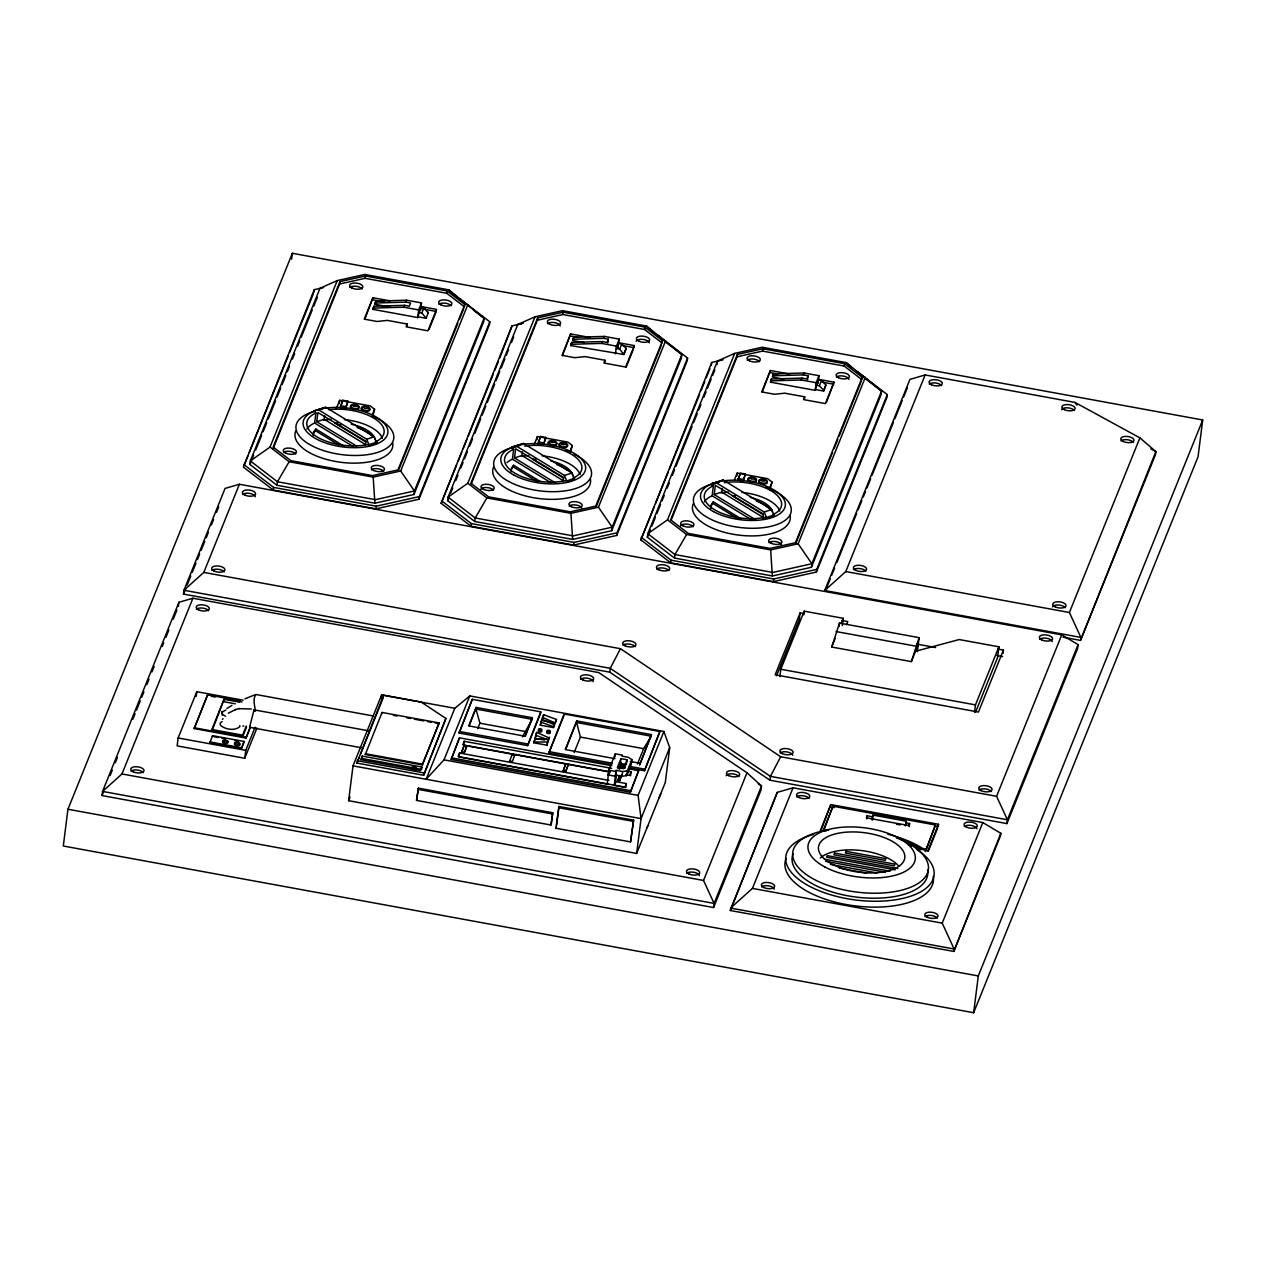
<?xml version="1.0" encoding="UTF-8"?>
<svg xmlns="http://www.w3.org/2000/svg" width="1266" height="1266" viewBox="0 0 1266 1266"><rect width="100%" height="100%" fill="white"/><g stroke="black" fill="none" stroke-linecap="round" stroke-linejoin="round"><path stroke-width="1.5" d="M254.023 711.27L254.039 709.846L368.311 730.767M659.143 797.691L660.741 793.75M67.953 809.243L63.3 846.02L973.649 1012.721L1198.047 456.757L1202.7 419.98L292.351 253.279L67.953 809.243L978.302 975.944L1202.7 419.98M102.04 795.57L102.562 791.424L178.902 602.3L192.907 598.232L598.691 672.547L746.987 772.766L761.515 785.98L760.993 790.111L713.581 907.548L102.04 795.57L103.511 791.93M178.379 606.446L178.902 602.3M183.491 594.086L183.966 590.257L225.063 488.423L239.385 484.261L1061.747 634.852L1078.094 644.631L1077.603 648.461L1006.913 823.596L769.95 780.204L609.753 672.151L183.491 594.086L185.691 588.643M243.167 700.193L196.8 691.695L178.126 737.967L177.129 745.88L244.749 758.255L256.951 728.013M196.198 696.442L196.8 691.695M250.446 727.08L246.015 738.062L194.204 728.567L207.608 694.844L240.224 700.826M207.608 694.844L194.204 728.567M323.605 287.588L314.253 289.677L243.373 467.107L273.266 490.053L375.907 508.853L418.935 499.247L489.483 324.476L489.815 321.817L459.938 298.871M209.887 742.746L209.998 741.955L241.6 747.747L244.132 741.465L212.53 735.673L209.887 742.746L241.505 748.538L244.132 741.465M212.419 736.464L212.53 735.673M249.877 464.448L250.336 460.919L320.013 288.252L337.231 280.593L364.735 274.453L448.765 289.835L484.087 318.304L483.644 321.833L413.966 494.484L374.894 503.203L277.017 485.274L249.877 464.448L253.548 455.349M212.277 730.118L224.05 699.338L239.416 702.139M291.607 259.087L292.351 253.279M273.266 490.053L273.598 487.41L243.705 464.448M241.505 748.538L241.6 747.747M277.017 485.274L277.46 481.745L289.139 461.726L373.185 477.124L400.689 470.984L467.882 304.505M246.015 738.062L249.813 728.124M244.749 758.255L245.746 750.342L255.083 727.206M313.921 292.319L314.253 289.677M314.253 410.864L315.899 413.001A38.945 17.866 7.2 0 0 316.832 436.786A38.945 17.866 7.2 0 0 367.551 444.493L369.324 445.585L376.809 443.179L374.182 436.817L325.742 407.272L314.253 410.864L325.742 407.272M306.847 429.111A38.945 17.866 7.2 0 1 314.648 423.002L315.899 413.001M313.509 433.732L315.883 429.047L343.83 446.091M356.506 446.012L316.722 421.736L317.877 412.574L365.779 441.201L365.51 445.395M321.596 409.488L321.722 408.459M339.62 284.011L339.921 281.653L365.415 275.956L447.056 290.911L464.764 304.52L464.464 306.863L446.756 293.269L365.114 278.314L339.62 284.011L272.855 449.398M316.722 421.736L324.191 419.315L324.666 415.659M339.256 403.553L339.668 400.309L370.178 405.895L374.594 409.282L372.995 415.47M343.782 408.348L340.301 407.715L342.738 400.262L347.96 401.227L345.523 408.665L347.96 401.227M342.738 400.262L340.301 407.715M365.114 278.314L365.415 275.956M364.735 319.428L372.916 297.732L390.26 300.912M428.304 313.05L423.999 307.749L420.692 307.147L417.717 317.56L373.011 309.379L373.929 306.23L404.566 305.328L409.314 306.198L410.611 302.985L405.864 302.115L375.211 303.033L375.053 304.299L390.434 307.116M373.929 306.23L373.011 309.379M420.534 310.566L421.499 302.922L406.639 300.2L375.986 301.102L375.053 304.299M369.324 445.585L366.713 439.239L318.257 409.678M374.894 503.203L373.185 477.124M375.907 508.853L376.239 506.21L419.268 496.604L489.815 321.817M406.987 326.106L407.241 324.049L387.333 320.393L377.015 321.485L364.26 319.143L372.916 297.732M348.609 800.698L353.024 765.867L381.667 694.892L454.795 708.295L469.813 695.936L663.89 731.479L669.698 747.636L665.299 782.467L636.656 853.442L348.609 800.698L350.081 797.058M356.885 763.066L383.614 695.208L421.262 702.108L445.901 718.439L423.619 775.283L356.885 763.066L359.085 757.606M362.139 756.087L361.839 758.461L421.562 769.396L421.863 767.022L362.139 756.087L360.715 759.616L420.439 770.551L421.863 767.022M417.717 317.56L418.682 309.917L421.499 302.922M420.328 310.075L420.692 307.147M365.304 754.489L365.415 753.697L422.496 764.158L439.128 722.918L382.047 712.457L365.304 754.489L422.385 764.949L439.128 722.918M418.017 316.801L426.183 318.288L421.879 312.987L418.587 312.386M381.177 698.769L381.667 694.892M381.952 713.249L382.047 712.457M413.966 494.484L414.409 490.955L484.087 318.304L473.547 310.202M418.935 499.247L419.268 496.604M446.756 293.269L447.056 290.911M657.687 335.079L687.58 358.041L687.248 360.683L616.7 535.455L573.672 545.06L471.015 526.26L441.138 503.314L512.018 325.884L521.37 323.795M447.642 500.656L448.085 497.127L517.778 324.476L534.996 316.801L562.484 310.661L646.53 326.058L681.852 354.512L681.409 358.041L611.715 530.707L572.659 539.411L474.766 521.497L447.642 500.656L449.098 497.016M416.53 800.413L418.397 788.164L552.767 812.756L551.359 823.85L550.884 825.021L416.53 800.413L418.397 788.164M422.385 764.949L422.496 764.158M423.619 775.283L445.901 718.439M471.015 526.26L471.348 523.618L441.47 500.671M474.766 521.497L475.209 517.968L486.904 497.934L570.934 513.331L598.438 507.191L665.631 340.728M628.996 768.889L638.634 770.646L630.357 792.231L451.218 759.426L459.479 737.841L611.668 765.708M459.099 733.046L472.281 699.323L540.772 711.856L540.582 713.438L527.606 745.595L459.099 733.046L472.281 699.323M459.479 737.841L451.218 759.426M512.018 325.884L499.912 357.661M608.914 780.378L459.526 753.017L459.02 756.973L608.408 784.334M461.504 752.59L464.131 745.532L466.663 746.798L464.131 753.08L461.504 752.59L464.131 745.532M611.652 768.32L464.211 741.306L463.704 745.263L607.269 771.564M464.131 753.08L466.774 746.006M525.406 736.084L532.369 717.743L476.158 707.457L469.195 725.798M511.875 448.117L512.002 447.072L523.491 443.48L571.947 473.041L574.558 479.387L567.089 481.792L565.301 480.716A38.945 17.866 7.2 0 1 514.582 472.993A38.945 17.866 7.2 0 1 513.664 449.208L511.875 448.117L519.345 445.695L519.487 444.667M506.938 462.612A38.945 17.866 7.2 0 1 512.398 459.21L513.664 449.208M511.258 469.939L513.632 465.255L539.933 481.302M555.916 483.232L514.471 457.944L515.626 448.781L563.544 477.409L563.275 481.602M537.37 320.219L537.67 317.861L563.164 312.18L644.805 327.119L662.514 340.728L662.213 343.086L644.505 329.476L562.864 314.522L537.37 320.219L471.348 483.802M514.471 457.944L521.956 455.538L522.415 451.867M537.021 439.761L537.417 436.533L567.943 442.119L572.343 445.505L570.159 453.165M538.066 443.923L540.503 436.469L545.725 437.435L545.456 439.492L543.288 444.888L538.066 443.923L540.503 436.469M543.288 444.888L545.725 437.435M562.864 314.522L563.164 312.18M509.565 761.388L509.676 760.597L512.208 761.879L509.565 761.388L512.208 754.33L514.74 755.596M512.097 755.122L512.208 754.33M562.484 355.635L570.665 333.939L589.956 337.468M623.932 354.496L619.644 349.194L616.336 348.593L618.457 343.355L621.748 343.956L626.164 348.419L623.932 354.496L570.76 345.586L571.678 342.437L602.331 341.535L607.079 342.406L608.376 339.193L603.629 338.323L572.976 339.241L572.818 340.507L584.338 342.627M571.678 342.437L570.76 345.586M618.457 343.355L617.903 347.77L619.264 339.13L604.404 336.408L573.751 337.31L572.818 340.507M527.606 745.595L540.772 711.856M533.746 742.778L534.964 739.233L548.431 739.265L546.928 745.183L533.746 742.778L534.964 739.233M567.089 481.792L564.462 475.446L516.022 445.885L512.002 447.072M544.57 740.056L535.154 738.347L536.657 732.428L549.428 738.015M536.657 732.428L535.154 738.347M540.25 725.149L541.753 719.23L554.54 724.817L553.432 727.554L540.25 725.149L541.357 722.395M542.513 717.426L542.101 720.591L555.283 722.997L556.486 719.468L543.62 714.673L542.513 717.426L555.283 722.997M543.209 717.854L543.62 714.673M572.659 539.411L570.934 513.331M546.928 745.183L548.431 739.265M573.672 545.06L574.004 542.418L617.033 532.812L687.58 358.041M611.937 764.775L548.764 753.207L564.161 713.992L659.887 731.511L644.489 770.741L629.17 767.94M553.432 727.554L554.635 724.025M604.737 362.313L604.99 360.256L585.098 356.616L574.764 357.692L562.025 355.35L570.665 333.939M607.886 343.023L608.376 339.193M550.884 825.021L552.767 812.756M562.927 771.437L565.87 763.588L562.927 771.437L565.554 771.928L568.497 764.078L565.554 771.928M615.466 353.768L616.431 346.124L619.264 339.13M555.901 828.233L558.971 806.474L633.617 820.146L630.531 841.906L555.901 828.233L556.375 827.062M556.613 825.195L558.971 806.474M651.452 734.612L639.694 764.806L651.452 734.612L576.805 720.94L565.775 749.361M618.868 342.769L634.298 345.586L634.044 347.644L622.476 345.539M611.715 530.707L612.158 527.178L681.852 354.512L665.267 341.788M616.7 535.455L617.033 532.812M644.505 329.476L644.805 327.119M609.753 672.151L610.244 668.321L620.467 648.698L780.663 756.767L996.579 796.298L1007.404 819.767L1006.913 823.596M608.107 774.934L608.709 770.171L615.308 753.824L622.381 755.122L621.97 756.134L628.332 757.305L631.861 759.663L631.259 764.411L626.749 775.615L621.986 776.28L615.624 775.109L615.181 776.216L608.107 774.934L609.69 771.01L609.215 774.855M607.221 783.749L608.424 774.143M857.398 371.65L887.292 394.612L886.96 397.255L816.412 572.026L773.384 581.632L670.727 562.832L640.849 539.886L711.729 362.456L723.06 359.797M614.912 756.989L615.308 753.824M615.181 776.216L616.226 770.361L622.587 771.532L627.35 770.867L631.861 759.663M614.279 785.047L615.498 775.441M615.624 775.109L616.226 770.361M615.07 785.759L616.526 774.222M647.353 537.227L647.796 533.698L717.49 361.047L734.707 353.372L762.195 347.232L846.242 362.614L881.563 391.083L881.12 394.612L811.427 567.279L772.371 575.983L674.477 558.069L647.353 537.227L650.281 529.963M621.891 774.998L619.359 781.264L617.602 780.948L619.596 775.441M619.628 769.174L620.957 758.65L627.097 759.774L626.702 762.939M620.498 768.351L621.226 762.575M619.359 781.264L621.353 775.773M621.986 776.28L622.587 771.532M626.749 775.615L627.35 770.867M614.722 781.438L626.369 783.575L625.863 787.531L616.162 785.759M630.563 775.821L631.054 771.864L627.176 771.152M630.357 792.231L638.634 770.646M630.531 841.906L633.617 820.146M644.489 770.741L659.887 731.511M670.727 562.832L671.059 560.189L641.182 537.243M636.656 853.442L641.055 818.611L638.096 795.396L663.89 731.479M674.477 558.069L674.92 554.54L686.615 534.505L770.646 549.903L798.15 543.763L865.343 377.3M711.397 365.099L711.729 362.456M717.047 364.576L717.49 361.047M711.587 484.688L711.729 483.644L723.202 480.051L771.659 509.597L774.27 515.958L766.8 518.364L765.012 517.288A38.945 17.866 7.2 0 1 714.293 509.565A38.945 17.866 7.2 0 1 713.375 485.78L711.587 484.688L719.072 482.267M704.323 501.89A38.945 17.866 7.2 0 1 712.109 495.781L713.375 485.78M710.97 506.511L713.344 501.827L741.29 518.886M755.628 519.804L714.182 494.515L715.353 485.353L763.256 513.98L762.987 518.174M737.081 356.79L737.382 354.433L762.876 348.751L844.517 363.69L862.225 377.3L861.924 379.658L844.216 366.048L762.575 351.093L737.081 356.79L671.059 520.373M714.182 494.515L721.667 492.094L722.126 488.439M736.733 476.332L737.144 473.104L767.655 478.69L772.07 482.077L769.87 489.736M739.518 480.811L743 481.46L745.437 474.006L740.214 473.041L737.777 480.494L739.945 475.114M743 481.46L745.437 474.006M762.575 351.093L762.876 348.751M762.195 392.207L770.377 370.511L789.668 374.04M815.494 389.58L823.644 391.067L825.875 384.991L821.476 380.528L818.168 379.927L815.177 390.339L770.472 382.158L771.39 379.009L802.043 378.107L806.79 378.977L808.088 375.765L803.34 374.894L772.687 375.812L772.529 377.078L784.05 379.199M771.39 379.009L770.472 382.158M773.304 375.163L773.463 373.881L804.116 372.979L818.975 375.701L818.01 383.345M713.581 907.548L714.103 903.418L761.515 785.98L758.255 783.781M766.8 518.364L764.173 512.018L715.733 482.457L711.729 483.644M772.371 575.983L770.646 549.903M730.276 910.491L777.277 792.374L793.038 787.784L982.812 822.536L1000.82 833.313L1000.504 835.734L953.804 951.431L730.276 910.491L777.277 792.374M773.384 581.632L773.716 578.989L816.744 569.384L887.292 394.612M804.448 398.885L804.717 396.828L784.809 393.188L774.476 394.264L761.736 391.922L770.377 370.511M807.597 379.594L808.088 375.765M815.177 390.339L816.159 382.696L818.975 375.701M779.872 676.503L780.79 669.255L804.226 611.177L843.251 618.314L842.333 625.578M817.789 382.87L818.168 379.927M769.95 780.204L770.44 776.375L780.663 756.767M823.644 391.067L825.875 384.991M803.942 613.567L800.128 612.871L799.321 619.343L776.533 675.807M803.768 614.801L804.226 611.177M826.556 402.066L834.009 382.158L818.596 379.341M811.427 567.279L811.87 563.734L881.563 391.083L863.475 377.189M816.412 572.026L816.744 569.384M844.216 366.048L844.517 363.69M839.089 626.448L839.516 623.078L919.132 637.653L917.359 651.673M820.558 831.667L830.828 804.575L938.517 824.293L938.233 826.651L934.387 825.954M935.463 824.989L925.399 851.512L935.463 824.989L832.965 806.22L824.293 829.293M866.783 818.896L867.178 815.763L872.401 816.712L873.049 815.114L906.345 821.207L905.301 825.954M872.005 819.846L872.401 816.712M872.464 819.814L873.049 815.114M909.21 826.666L909.605 823.533L905.696 822.805M974.551 712.157L975.469 704.893L998.906 646.815L959.185 639.552L915.524 651.262M953.804 951.431L1000.82 833.313M998.906 646.815L997.529 657.703L975.564 712.157M1003.036 653.335L1003.432 650.091L997.687 649.047M973.649 1012.721L978.302 975.944M1063.044 637.194L1080.515 640.39L1155.874 451.614L1139.891 437.862L1074.945 402.398L925.13 374.958L909.938 379.389L824.72 590.51L1080.879 637.415L1069.406 612.507L1139.891 437.862M918.277 644.41L911.346 661.612L831.715 647.037L839.516 623.078M911.346 661.612L919.132 637.653M647.1 827.584L647.828 825.748M110.126 775.567L112.326 770.108M115.253 762.828L117.453 757.369M132.867 719.183L135.082 713.739M136.538 710.099L140.209 701M141.681 697.36L143.881 691.916M146.824 684.637L149.024 679.177M151.952 671.914L154.151 666.454M162.238 646.451L163.694 642.812M165.909 637.352L168.837 630.088M173.236 619.169L176.908 610.085M187.146 585.003L190.818 575.903M192.29 572.279L195.961 563.18M197.433 559.54L199.632 554.081M201.104 550.457L204.776 541.357M206.231 537.718L208.431 532.274M211.375 524.994L213.574 519.535M216.518 512.271L218.717 506.811M244.116 465.287L247.788 456.171M249.26 452.532L288.205 356.047M289.677 352.407L313.193 294.139M746.987 772.766L703.532 880.456L714.103 903.418L102.562 791.424L121.963 773.969L192.907 598.232M1078.094 644.631L1007.404 819.767L770.44 776.375L610.244 668.321L183.966 590.257L203.81 572.406L239.385 484.261M255.748 449.905L261.619 435.362M263.091 431.738L266.746 422.638M268.218 419.014L275.561 400.831M277.017 397.192L280.688 388.108M282.16 384.484L285.831 375.385M287.287 371.761L289.487 366.301M292.43 359.038L294.63 353.578M297.557 346.314L299.757 340.855M301.229 337.231L312.227 309.964M313.699 306.325L317.37 297.241M400.689 470.984L414.409 490.955L375.353 499.674L277.46 481.745L250.336 460.919L270.038 447.056L337.231 280.593M339.921 281.653L273.155 447.056L290.864 460.65L372.505 475.605L397.999 469.908L464.764 304.52M375.211 303.033L375.986 301.102M336.313 408.617L339.668 400.309M224.05 699.338L211.865 729.517L242.597 735.15L246.3 725.988M373.169 308.097L403.822 307.195L404.566 305.328M405.864 302.115L406.639 300.2M407.241 324.049L406.117 326.818L427.908 330.806L436.548 309.379L421.119 306.562M372.204 415.185L374.594 409.282M243.009 735.752L246.585 726.906M421.879 312.987L423.999 307.749M426.183 318.288L428.399 312.196M429.079 329.287L436.279 311.436L422.781 308.967M398.442 470.446L457.865 323.226M459.321 319.586L463.736 308.682M441.138 503.314L456.567 465.081M458.039 461.441L461.71 452.342M463.182 448.702L466.853 439.587M468.325 435.947L493.297 374.056M494.769 370.416L498.456 361.301M450.569 493.392L452.769 487.932M455.713 480.669L457.912 475.209M460.84 467.945L463.04 462.486M464.511 458.862L467.439 451.582M469.639 446.138L472.582 438.859M474.782 433.415L480.653 418.872M482.109 415.232L485.78 406.149M487.252 402.509L494.579 384.342M496.05 380.702L499.722 371.618M501.194 367.979L504.849 358.895M506.321 355.255L508.521 349.812M511.464 342.548L513.664 337.088M598.438 507.191L612.158 527.178L573.102 535.882L475.209 517.968L448.085 497.127L467.803 483.264L534.996 316.801M360.557 753.966L383.313 697.582M537.67 317.861L470.905 483.264L488.613 496.858L570.254 511.812L595.748 506.131L662.514 340.728M572.976 339.241L573.751 337.31M534.078 444.825L537.417 436.533M570.919 344.305L601.572 343.403L602.331 341.535M603.629 338.323L604.404 336.408M454.795 708.295L426.151 779.255L444.018 759.853L469.813 695.936M604.99 360.256L603.882 363.026L625.657 367.013L634.298 345.586M572.343 445.505L569.969 451.408L566.187 450.712M619.644 349.194L621.748 343.956M476.158 707.457L468.721 725.893L524.931 736.179L532.369 717.743M464.211 741.306L462.786 744.835L610.228 771.849M459.526 753.017L458.102 756.546L624.945 787.104L626.369 783.575M624.043 353.657L626.164 348.419M477.725 728.646L479.925 723.202L475.969 709.039L532.163 719.325L522.399 736.828M626.116 367.282L633.317 349.432M596.191 506.653L661.485 344.89M512.208 761.879L514.835 754.805M555.378 722.206L556.486 719.468M548.32 740.752L549.539 737.223M548.764 753.207L563.956 715.575M640.849 539.886L654.063 507.112M655.535 503.472L668.037 472.519M669.508 468.879L699.639 394.232M701.095 390.593L704.782 381.493M706.238 377.854L709.925 368.738M651.753 526.324L655.424 517.24M656.88 513.6L660.551 504.517M662.023 500.877L664.223 495.433M667.15 488.154L669.366 482.71M672.293 475.43L674.493 469.987M675.965 466.347L692.106 426.357M693.562 422.733L697.234 413.65M698.705 410.01L700.905 404.55M703.833 397.287L706.032 391.827M707.504 388.203L711.175 379.104M712.631 375.48L714.847 370.02M576.805 720.94L565.253 749.567L615.007 758.666M798.15 543.763L811.87 563.734L772.814 572.454L674.92 554.54L647.796 533.698L667.514 519.835L734.707 353.372M574.194 752.463L580.398 737.081L576.6 722.522L651.246 736.195L643.634 748.665L637.415 764.031M737.382 354.433L670.632 519.835L688.34 533.429L769.965 548.384L795.475 542.703L862.225 377.3M772.687 375.812L773.463 373.881M620.957 758.65L617.365 767.544L623.505 768.684L627.097 759.774M734.454 479.735L737.144 473.104M618.204 768.747L620.356 763.398L626.496 764.522M617.602 780.948L619.501 776.232M631.054 771.864L629.629 775.393L625.752 774.681M770.646 380.876L801.283 379.974L802.043 378.107M803.34 374.894L804.116 372.979M804.717 396.828L803.594 399.597L825.369 403.585L834.009 382.158M772.07 482.077L769.681 487.98L765.898 487.283M669.698 747.636L641.055 818.611L353.024 765.867M823.755 390.229L819.355 385.766L821.476 380.528M795.903 543.225L832.585 452.358M834.057 448.718L837.728 439.634M839.184 435.995L861.197 381.462M800.128 612.871L775.14 674.794L978.444 712.03L1003.432 650.091M826.54 588.025L830.211 578.926M831.683 575.286L834.626 568.007M836.826 562.547L856.671 513.41M858.126 509.771L861.814 500.671M863.27 497.032L865.485 491.572M866.957 487.932L870.628 478.833M872.084 475.193L893.4 422.401M894.872 418.761L902.215 400.562M903.687 396.923L907.358 387.823M824.72 590.51L845.783 571.552L925.13 374.958M831.715 647.037L835.18 638.428M841.257 623.252L843.251 618.314M846.543 624.66L847.777 621.59L842.064 620.546M982.812 822.536L942.205 923.151L954.121 948.994L730.577 908.07L752.431 888.4L793.038 787.784M820.131 831.082L830.828 804.575M832.965 806.22L823.201 830.401L826.429 830.765M867.178 815.763L866.355 817.804L908.782 825.559L909.605 823.533M938.517 824.293L927.82 850.799L920.635 848.995A75.818 34.768 7.2 0 0 896.47 838.013M928.247 851.385L937.52 828.423M996.579 796.298L1061.747 634.852M1080.515 640.39L1155.51 454.589L1155.874 451.614L1150.778 448.829M250.146 726.352L249.56 727.27L254.039 709.846M373.391 716.002L255.985 694.512C252.44 698.626 254.782 706.08 255.51 711.223M222.42 719.405L223.006 718.582M315.883 429.047L313.731 431.959A31.159 14.29 7.2 0 0 313.335 435.678M513.632 465.255L511.48 468.167A31.159 14.29 7.2 0 0 511.1 471.886M713.344 501.827L711.191 504.738A31.159 14.29 7.2 0 0 710.812 508.457M222.151 721.604L220.917 722.411A8.815 4.035 7.2 0 0 220.806 725.576C225.728 729.707 234.748 730.957 239.844 726.684L239.78 725.592M228.26 713.185L235.824 709.466M226.931 708.438L231.947 705.415M244.924 698.832L255.4 694.623M366.713 439.239L374.182 436.817M369.466 444.54L376.936 442.135M516.022 445.885L523.491 443.48M564.462 475.446L571.947 473.041M567.215 480.764L574.685 478.342M764.173 512.018L771.659 509.597M766.927 517.335L774.412 514.914M719.199 481.238L723.202 480.051M238.973 708.659L251.348 708.976M242.787 726.067L243.752 726.051M235.128 709.64L239.559 708.501M225.839 710.036L221.835 712.267L222.943 714.72L225.49 716.192M517.778 324.476L523.349 323.226M338.228 422.986L334.825 423.002L365.937 441.976M338.006 424.759L341.393 424.743M535.977 459.194L532.59 459.21L563.702 478.184M735.704 495.766L732.302 495.781L763.414 514.756M533.856 741.987L547.323 742.018M372.647 299.789L384.215 301.909M570.412 335.996L578.119 337.405M770.124 372.568L777.83 373.976M822.188 382.11L833.756 384.215M403.822 307.195L418.682 309.917M601.572 343.403L616.431 346.124M801.283 379.974L816.159 382.696M816.048 385.165L819.355 385.766M340.57 405.658L345.792 406.608M538.319 441.866L543.541 442.831M738.031 478.437L743.253 479.403M845.783 571.552L1069.406 612.507M273.598 487.41L376.239 506.21M471.348 523.618L574.004 542.418M671.059 560.189L773.716 578.989M996.88 655.519L1002.625 656.563M916.552 644.046L935.621 647.543M836.082 631.56L915.714 646.135M780.79 669.255L975.469 704.893M203.81 572.406L620.467 648.698M580.398 737.081L643.634 748.665M479.925 723.202L524.599 731.384M393.378 715.337L397.176 716.034M406.687 717.79L410.5 718.487M414.299 719.183L423.809 720.924M427.623 721.62L431.421 722.316M435.235 723.013L439.033 723.709M630.326 761.483L639.9 763.224M459.305 731.463L527.795 744.012M548.969 751.624L612.143 763.192M619.802 764.601L625.546 765.645M629.376 766.357L644.695 769.158M619.596 766.183L625.341 767.228M619.359 767.117L625.151 768.177M830.528 806.933L834.373 807.645M211.343 696.332L215.173 697.044M224.778 698.8L228.608 699.497M238.198 701.253L242.043 701.965M608.709 770.171L615.782 771.469M896.502 824.213L900.189 824.894M223.75 701.712L235.27 703.817M617.697 780.157L619.454 780.473M461.599 751.798L464.242 752.289M563.022 770.646L565.649 771.136M451.408 757.843L630.563 790.649M444.018 759.853L638.096 795.396M925.699 849.17L922.629 848.394A78.476 36.002 7.2 0 0 887.814 834.231M249.56 727.27L361.174 747.7M194.299 727.776L246.11 737.271M357.186 760.692L423.92 772.909M214.286 736.812L218.005 737.492M221.724 738.173L225.443 738.853M234.732 740.563L238.451 741.243M897.8 868.571L827.268 855.658L826.619 857.256L895.252 869.821M178.126 737.967L245.746 750.342M558.496 807.661L633.142 821.333M824.467 859.218L889.951 871.214M825.685 861.323L885.393 872.258M830.369 864.409L876.974 872.954M417.922 789.335L552.293 813.943M839.311 868.08L866.498 873.065M752.431 888.4L942.205 923.151M121.963 773.969L703.532 880.456M540.645 721.984L553.527 726.763M535.55 735.182L548.431 739.961M721.667 492.094L764.775 518.395M712.109 495.781L752.083 520.168M713.122 503.599L737.777 518.633M521.956 455.538L563.402 480.811M512.398 459.21L550.71 482.583M513.41 467.027L538.066 482.061M376.809 443.179L375.021 442.087A38.945 17.866 7.2 0 0 376.049 419.568A38.945 17.866 7.2 0 0 328.638 409.678M324.191 419.315L365.637 444.603M314.648 423.002L352.961 446.376M315.661 430.804L338.671 444.857M461.489 300.944L448.765 289.835M667.514 519.835L686.615 534.505M467.803 483.264L486.904 497.934M270.038 447.056L289.139 461.726M846.242 362.614L851.702 367.71M646.53 326.058L654.712 333.686M1074.945 402.398L1076.939 405.167M357.487 406.133A4.336 1.994 7.2 0 1 357.154 409.266A4.336 1.994 7.2 0 1 350.65 407.652A4.336 1.994 7.2 0 1 354.338 405.342M355.461 405.484A4.336 1.994 7.2 0 1 356.537 405.753M367.362 407.652A4.336 1.994 7.2 0 1 369.055 410.785A4.336 1.994 7.2 0 1 362.472 410.374A4.336 1.994 7.2 0 1 363.073 407.383M351.268 424.237A31.159 14.29 7.2 0 1 375.053 439.413M357.139 427.639A31.096 14.258 7.2 0 1 372.03 436.09M323.795 420.233A38.945 17.866 7.2 0 1 331.091 419.315M344.336 419.584A38.945 17.866 7.2 0 1 382.348 438.289M325.125 408.222A42.712 19.591 7.2 0 1 387.902 431.943A42.712 19.591 7.2 0 1 324.428 442.562A42.712 19.591 7.2 0 1 323.526 408.491M378.059 418.84A49.247 22.582 7.2 0 1 378.835 451.994A49.247 22.582 7.2 0 1 307.717 443.353A49.247 22.582 7.2 0 1 315.234 411.213M373.106 416.482A49.247 22.582 7.2 0 1 376.477 418.033M392.682 442.847A49.247 22.582 7.2 0 1 341.583 462.375A49.247 22.582 7.2 0 1 295.738 431.073M768.921 542.639A6.678 3.054 7.2 0 1 776.09 541.642A6.678 3.054 7.2 0 1 781.533 544.95M768.794 488.534A49.247 22.582 7.2 0 1 779.714 523.428A49.247 22.582 7.2 0 1 706.127 516.718A49.247 22.582 7.2 0 1 714.42 483.58M680.412 526.023A6.678 3.054 7.2 0 1 686.378 524.092A6.678 3.054 7.2 0 1 693.182 526.783M564.161 442.704A4.336 1.994 7.2 0 1 566.915 446.107A4.336 1.994 7.2 0 1 559.651 445.221A4.336 1.994 7.2 0 1 563.038 442.578M566.82 444.698A4.336 1.994 7.2 0 1 565.095 447.484A4.336 1.994 7.2 0 1 559.113 445.585A4.336 1.994 7.2 0 1 562.927 443.448M564.05 443.591A4.336 1.994 7.2 0 1 565.127 443.86M590.431 479.054A49.247 22.582 7.2 0 1 539.332 498.582A49.247 22.582 7.2 0 1 493.487 467.281M556.518 443.322A4.336 1.994 7.2 0 1 554.271 445.585A4.336 1.994 7.2 0 1 548.716 444.208A4.336 1.994 7.2 0 1 549.998 441.707M554.302 441.961A4.336 1.994 7.2 0 1 555.236 442.34M550.599 460.808A31.159 14.29 7.2 0 1 572.818 475.62M636.133 341.25A6.678 3.054 7.2 0 1 642.97 339.399A6.678 3.054 7.2 0 1 649.268 342.849M547.592 323.653A6.678 3.054 7.2 0 1 554.777 322.64A6.678 3.054 7.2 0 1 560.205 325.963M480.7 489.451A6.678 3.054 7.2 0 1 486.666 487.521A6.678 3.054 7.2 0 1 493.471 490.211M569.209 506.084A6.678 3.054 7.2 0 1 576.378 505.071A6.678 3.054 7.2 0 1 581.806 508.378M574.226 454.241A49.247 22.582 7.2 0 1 577.106 488.011A49.247 22.582 7.2 0 1 505.007 479.26A49.247 22.582 7.2 0 1 514.708 447.009M754.014 478.532A4.336 1.994 7.2 0 1 755.897 481.539A4.336 1.994 7.2 0 1 749.694 481.555A4.336 1.994 7.2 0 1 748.886 478.548M763.873 479.276A4.336 1.994 7.2 0 1 766.626 482.678A4.336 1.994 7.2 0 1 759.363 481.792A4.336 1.994 7.2 0 1 762.749 479.149M766.531 481.27A4.336 1.994 7.2 0 1 763.351 484.087A4.336 1.994 7.2 0 1 759.094 480.811M759.711 480.431A4.336 1.994 7.2 0 1 761.546 480.02M763.762 480.162A4.336 1.994 7.2 0 1 764.838 480.431M521.56 456.44A38.945 17.866 7.2 0 1 528.856 455.538M542.085 455.792A38.945 17.866 7.2 0 1 580.097 474.497M524.583 446.138A38.945 17.866 7.2 0 1 573.182 455.349A38.945 17.866 7.2 0 1 572.77 478.295M836.367 377.11A6.678 3.054 7.2 0 1 843.552 376.097A6.678 3.054 7.2 0 1 848.98 379.42M747.304 360.224A6.678 3.054 7.2 0 1 753.618 359.085A6.678 3.054 7.2 0 1 759.553 361.712M355.572 404.598A4.336 1.994 7.2 0 1 358.341 408A4.336 1.994 7.2 0 1 351.078 407.114A4.336 1.994 7.2 0 1 354.448 404.471M349.843 287.445A6.678 3.054 7.2 0 1 356.157 286.306A6.678 3.054 7.2 0 1 362.076 288.933M438.906 304.315A6.678 3.054 7.2 0 1 445.221 303.191A6.678 3.054 7.2 0 1 451.139 305.802M283.473 452.516A6.678 3.054 7.2 0 1 289.787 451.376A6.678 3.054 7.2 0 1 295.706 454.003M371.444 469.86A6.678 3.054 7.2 0 1 377.759 468.721A6.678 3.054 7.2 0 1 383.693 471.348M556.692 464.448A31.096 14.258 7.2 0 1 567.105 469.86M721.272 493.012A38.945 17.866 7.2 0 1 728.567 492.11M741.813 492.363A38.945 17.866 7.2 0 1 779.809 511.068M724.294 482.71A38.945 17.866 7.2 0 1 772.893 491.92A38.945 17.866 7.2 0 1 772.482 514.866M750.311 497.38A31.159 14.29 7.2 0 1 772.529 512.192M790.142 515.626A49.247 22.582 7.2 0 1 739.059 535.154A49.247 22.582 7.2 0 1 693.198 503.852M756.403 501.02A31.096 14.258 7.2 0 1 770.519 510.119M899.73 839.105A68.332 31.334 7.2 0 1 909.32 887.767A68.332 31.334 7.2 0 1 806.331 874.569A68.332 31.334 7.2 0 1 828.55 829.974M820.289 857.952A43.471 19.939 7.2 0 1 860.01 850.388A43.471 19.939 7.2 0 1 898.987 866.324M927.598 870.074A68.332 31.334 7.2 0 1 856.718 897.151A68.332 31.334 7.2 0 1 793.102 853.743M933.2 876.341A74.741 34.277 7.2 0 1 855.658 905.965A74.741 34.277 7.2 0 1 786.091 858.475M916.489 849.249A74.741 34.277 7.2 0 1 907.437 897.214A74.741 34.277 7.2 0 1 802.327 882.022A74.741 34.277 7.2 0 1 813.674 834.389M907.88 844.406A74.741 34.277 7.2 0 1 911.473 846.258M549.871 732.381A1.788 0.823 7.2 0 1 549.428 733.489A1.788 0.823 7.2 0 1 546.944 733.03A1.788 0.823 7.2 0 1 547.387 731.922M227.437 741.654A2.69 1.234 7.2 0 1 225.918 743.411A2.69 1.234 7.2 0 1 222.563 741.765A2.69 1.234 7.2 0 1 226.377 741.132M237.628 743.142A2.69 1.234 7.2 0 1 239.464 745.183A2.69 1.234 7.2 0 1 235.096 744.914A2.69 1.234 7.2 0 1 236.251 743.063M411.339 769.016A2.69 1.234 7.2 0 1 412.225 768.604M415.96 769.285A2.69 1.234 7.2 0 1 416.387 770.266M541.136 730.64A1.788 0.823 7.2 0 1 541.342 731.827A1.788 0.823 7.2 0 1 538.825 731.685A1.788 0.823 7.2 0 1 538.62 730.498M686.71 873.303A6.678 3.054 7.2 0 1 693.895 872.29A6.678 3.054 7.2 0 1 699.323 875.613M726.178 775.757A6.678 3.054 7.2 0 1 732.144 773.827A6.678 3.054 7.2 0 1 738.948 776.533M222.23 715.195A9.875 2.896 56 0 1 222.215 711.539M242.613 494.42A6.678 3.054 7.2 0 1 249.782 493.408A6.678 3.054 7.2 0 1 255.226 496.731M211.928 570.412A6.678 3.054 7.2 0 1 218.243 569.289A6.678 3.054 7.2 0 1 224.177 571.9M196.372 609.231A6.678 3.054 7.2 0 1 202.687 608.091A6.678 3.054 7.2 0 1 208.605 610.718M131.015 771.184A6.678 3.054 7.2 0 1 137.329 770.045A6.678 3.054 7.2 0 1 143.264 772.671M580.635 679.288A6.678 3.054 7.2 0 1 587.804 678.275A6.678 3.054 7.2 0 1 593.232 681.583M622.951 645.201A6.678 3.054 7.2 0 1 629.265 644.077A6.678 3.054 7.2 0 1 635.2 646.689M796.789 796.884A6.678 3.054 7.2 0 1 803.103 795.76A6.678 3.054 7.2 0 1 809.021 798.371M761.626 886.896A6.678 3.054 7.2 0 1 768.794 885.883A6.678 3.054 7.2 0 1 774.238 889.207M964.296 826.508A6.678 3.054 7.2 0 1 971.465 825.511A6.678 3.054 7.2 0 1 976.893 828.819M925.019 916.616A6.678 3.054 7.2 0 1 931.333 915.476A6.678 3.054 7.2 0 1 937.251 918.103M780.093 752.985A6.678 3.054 7.2 0 1 787.278 751.972A6.678 3.054 7.2 0 1 792.706 755.296M979.045 790.063A6.678 3.054 7.2 0 1 985.359 788.924A6.678 3.054 7.2 0 1 991.278 791.551M1039.592 639.298A6.678 3.054 7.2 0 1 1046.76 638.301A6.678 3.054 7.2 0 1 1052.188 641.609M656.674 569.146A6.678 3.054 7.2 0 1 662.988 568.007A6.678 3.054 7.2 0 1 668.923 570.634M914.891 846.527A78.476 36.002 7.2 0 1 920.92 849.866M1121.011 440.853A6.678 3.054 7.2 0 1 1127.326 439.713A6.678 3.054 7.2 0 1 1133.244 442.34M1061.604 409.757A6.678 3.054 7.2 0 1 1067.57 407.826A6.678 3.054 7.2 0 1 1074.359 410.516M929.307 384.136A6.678 3.054 7.2 0 1 935.621 382.997A6.678 3.054 7.2 0 1 941.54 385.624M853.585 569.732A6.678 3.054 7.2 0 1 859.899 568.592A6.678 3.054 7.2 0 1 865.817 571.219M1052.473 606.936A6.678 3.054 7.2 0 1 1058.439 605.006A6.678 3.054 7.2 0 1 1065.244 607.712M834.611 853.11L833.914 854.851L894.287 865.912L894.983 864.156L834.611 853.11M846.084 851.353L845.372 853.094L885.187 860.389L885.883 858.649L846.084 851.353M771.041 543.241A6.678 3.054 7.2 0 0 781.85 542.513A6.678 3.054 7.2 0 0 773.083 538.192A6.678 3.054 7.2 0 0 771.041 543.241M713.518 511.606A42.712 19.591 7.2 0 0 784.145 509.138A42.712 19.591 7.2 0 0 731.147 480.21A42.712 19.591 7.2 0 0 713.518 511.606M683.07 525.896A6.678 3.054 7.2 0 0 693.879 525.168A6.678 3.054 7.2 0 0 685.096 520.848A6.678 3.054 7.2 0 0 683.07 525.896M551.375 442.135A2.089 0.95 7.2 0 0 554.761 441.913A2.089 0.95 7.2 0 0 552.023 440.552A2.089 0.95 7.2 0 0 551.375 442.135M549.792 443.955A4.336 1.994 7.2 0 0 556.818 443.48A4.336 1.994 7.2 0 0 551.106 440.679A4.336 1.994 7.2 0 0 549.792 443.955M562.057 444.097A2.31 1.06 7.2 0 0 565.807 443.844A2.31 1.06 7.2 0 0 562.769 442.34A2.31 1.06 7.2 0 0 562.057 444.097M549.729 324.254A6.678 3.054 7.2 0 0 560.537 323.526A6.678 3.054 7.2 0 0 551.754 319.206A6.678 3.054 7.2 0 0 549.729 324.254M638.776 341.14A6.678 3.054 7.2 0 0 649.585 340.396A6.678 3.054 7.2 0 0 640.818 336.091A6.678 3.054 7.2 0 0 638.776 341.14M483.343 489.325A6.678 3.054 7.2 0 0 494.151 488.597A6.678 3.054 7.2 0 0 485.384 484.277A6.678 3.054 7.2 0 0 483.343 489.325M571.33 506.669A6.678 3.054 7.2 0 0 582.138 505.941A6.678 3.054 7.2 0 0 573.371 501.621A6.678 3.054 7.2 0 0 571.33 506.669M513.806 475.035A42.712 19.591 7.2 0 0 584.417 472.582A42.712 19.591 7.2 0 0 531.435 443.638A42.712 19.591 7.2 0 0 513.806 475.035M749.504 480.526A4.336 1.994 7.2 0 0 756.53 480.051A4.336 1.994 7.2 0 0 750.817 477.25A4.336 1.994 7.2 0 0 749.504 480.526M751.102 478.706A2.089 0.95 7.2 0 0 754.473 478.469A2.089 0.95 7.2 0 0 751.735 477.124A2.089 0.95 7.2 0 0 751.102 478.706M761.768 480.669A2.31 1.06 7.2 0 0 765.519 480.415A2.31 1.06 7.2 0 0 762.48 478.912A2.31 1.06 7.2 0 0 761.768 480.669M838.503 377.711A6.678 3.054 7.2 0 0 849.312 376.967A6.678 3.054 7.2 0 0 840.529 372.663A6.678 3.054 7.2 0 0 838.503 377.711M749.44 360.826A6.678 3.054 7.2 0 0 760.249 360.082A6.678 3.054 7.2 0 0 751.466 355.778A6.678 3.054 7.2 0 0 749.44 360.826M362.851 409.646A4.336 1.994 7.2 0 0 369.878 409.171A4.336 1.994 7.2 0 0 364.181 406.354A4.336 1.994 7.2 0 0 362.851 409.646M353.625 405.927A2.089 0.95 7.2 0 0 356.996 405.69A2.089 0.95 7.2 0 0 354.258 404.345A2.089 0.95 7.2 0 0 353.625 405.927M364.307 407.889A2.31 1.06 7.2 0 0 368.058 407.636A2.31 1.06 7.2 0 0 365.004 406.133A2.31 1.06 7.2 0 0 364.307 407.889M351.964 288.031A6.678 3.054 7.2 0 0 362.772 287.303A6.678 3.054 7.2 0 0 354.005 282.998A6.678 3.054 7.2 0 0 351.964 288.031M441.027 304.916A6.678 3.054 7.2 0 0 451.835 304.188A6.678 3.054 7.2 0 0 443.068 299.868A6.678 3.054 7.2 0 0 441.027 304.916M285.594 453.117A6.678 3.054 7.2 0 0 296.402 452.389A6.678 3.054 7.2 0 0 287.635 448.069A6.678 3.054 7.2 0 0 285.594 453.117M373.581 470.461A6.678 3.054 7.2 0 0 384.389 469.733A6.678 3.054 7.2 0 0 375.606 465.413A6.678 3.054 7.2 0 0 373.581 470.461M824.926 867.004A54.042 24.798 7.2 0 0 913.957 863.301A54.042 24.798 7.2 0 0 846.036 827.014A54.042 24.798 7.2 0 0 824.926 867.004M833.74 864.995A43.471 19.939 7.2 0 0 904.161 860.231A43.471 19.939 7.2 0 0 847.017 832.11A43.471 19.939 7.2 0 0 833.74 864.995M244.734 495.022A6.678 3.054 7.2 0 0 255.542 494.278A6.678 3.054 7.2 0 0 246.775 489.974A6.678 3.054 7.2 0 0 244.734 495.022M214.049 571.013A6.678 3.054 7.2 0 0 224.857 570.286A6.678 3.054 7.2 0 0 216.09 565.965A6.678 3.054 7.2 0 0 214.049 571.013M625.087 645.802A6.678 3.054 7.2 0 0 635.896 645.074A6.678 3.054 7.2 0 0 627.129 640.754A6.678 3.054 7.2 0 0 625.087 645.802M782.23 753.587A6.678 3.054 7.2 0 0 793.038 752.859A6.678 3.054 7.2 0 0 784.271 748.538A6.678 3.054 7.2 0 0 782.23 753.587M981.166 790.664A6.678 3.054 7.2 0 0 991.974 789.937A6.678 3.054 7.2 0 0 983.207 785.616A6.678 3.054 7.2 0 0 981.166 790.664M1041.712 639.9A6.678 3.054 7.2 0 0 1052.521 639.172A6.678 3.054 7.2 0 0 1043.754 634.852A6.678 3.054 7.2 0 0 1041.712 639.9M658.811 569.747A6.678 3.054 7.2 0 0 669.619 569.02A6.678 3.054 7.2 0 0 660.852 564.699A6.678 3.054 7.2 0 0 658.811 569.747M133.136 771.785A6.678 3.054 7.2 0 0 143.944 771.057A6.678 3.054 7.2 0 0 135.177 766.737A6.678 3.054 7.2 0 0 133.136 771.785M198.493 609.816A6.678 3.054 7.2 0 0 209.301 609.088A6.678 3.054 7.2 0 0 200.534 604.784A6.678 3.054 7.2 0 0 198.493 609.816M582.756 679.874A6.678 3.054 7.2 0 0 593.564 679.146A6.678 3.054 7.2 0 0 584.797 674.825A6.678 3.054 7.2 0 0 582.756 679.874M728.82 775.647A6.678 3.054 7.2 0 0 739.629 774.903A6.678 3.054 7.2 0 0 730.862 770.598A6.678 3.054 7.2 0 0 728.82 775.647M688.846 873.904A6.678 3.054 7.2 0 0 699.655 873.16A6.678 3.054 7.2 0 0 690.872 868.856A6.678 3.054 7.2 0 0 688.846 873.904M763.746 887.498A6.678 3.054 7.2 0 0 774.555 886.77A6.678 3.054 7.2 0 0 765.788 882.449A6.678 3.054 7.2 0 0 763.746 887.498M798.909 797.485A6.678 3.054 7.2 0 0 809.718 796.757A6.678 3.054 7.2 0 0 800.951 792.437A6.678 3.054 7.2 0 0 798.909 797.485M966.417 827.109A6.678 3.054 7.2 0 0 977.225 826.382A6.678 3.054 7.2 0 0 968.458 822.061A6.678 3.054 7.2 0 0 966.417 827.109M927.139 917.217A6.678 3.054 7.2 0 0 937.948 916.489A6.678 3.054 7.2 0 0 929.181 912.169A6.678 3.054 7.2 0 0 927.139 917.217M547.45 731.637A1.788 0.823 7.2 0 0 550.362 731.447A1.788 0.823 7.2 0 0 548.004 730.276A1.788 0.823 7.2 0 0 547.45 731.637M223.607 742.129A2.69 1.234 7.2 0 0 227.975 741.829A2.69 1.234 7.2 0 0 224.43 740.088A2.69 1.234 7.2 0 0 223.607 742.129M235.523 744.313A2.69 1.234 7.2 0 0 239.891 744.012A2.69 1.234 7.2 0 0 236.346 742.272A2.69 1.234 7.2 0 0 235.523 744.313M412.225 768.968A2.69 1.234 7.2 0 0 416.593 768.684A2.69 1.234 7.2 0 0 413.048 766.943A2.69 1.234 7.2 0 0 412.225 768.968M539.031 730.102A1.788 0.823 7.2 0 0 541.943 729.896A1.788 0.823 7.2 0 0 539.569 728.741A1.788 0.823 7.2 0 0 539.031 730.102M1123.132 441.454A6.678 3.054 7.2 0 0 1133.94 440.71A6.678 3.054 7.2 0 0 1125.173 436.406A6.678 3.054 7.2 0 0 1123.132 441.454M1064.247 409.63A6.678 3.054 7.2 0 0 1075.056 408.902A6.678 3.054 7.2 0 0 1066.288 404.582A6.678 3.054 7.2 0 0 1064.247 409.63M931.428 384.722A6.678 3.054 7.2 0 0 942.236 383.994A6.678 3.054 7.2 0 0 933.469 379.673A6.678 3.054 7.2 0 0 931.428 384.722M855.705 570.333A6.678 3.054 7.2 0 0 866.514 569.605A6.678 3.054 7.2 0 0 857.747 565.285A6.678 3.054 7.2 0 0 855.705 570.333M1055.132 606.825A6.678 3.054 7.2 0 0 1065.94 606.097A6.678 3.054 7.2 0 0 1057.157 601.777A6.678 3.054 7.2 0 0 1055.132 606.825"/></g></svg>
